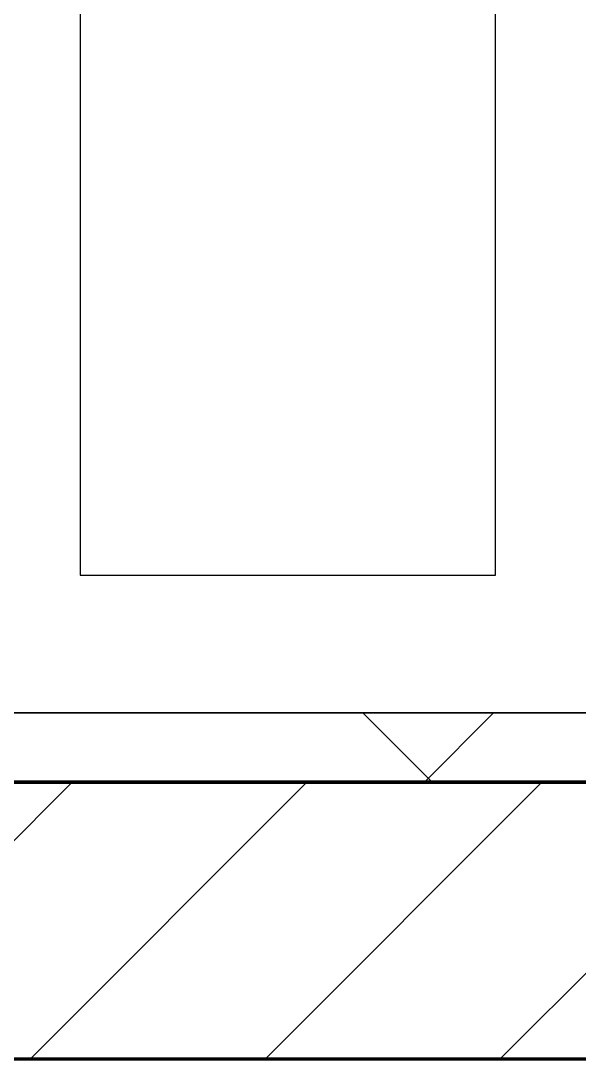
# Model space of a CAD drawing. Header units: millimetres. Extents: x -853432 to -773672, y -18171 to 22484.
# Drawn here: x -818275 to -817872, y -4021 to -3271 of the extents above; entities that cross this region are included whole.
import ezdxf
from ezdxf.xclip import XClip

# ---------------------------------------------------------------- set-up
doc = ezdxf.new("R2010")
doc.units = ezdxf.units.MM
doc.header["$XCLIPFRAME"] = 0
doc.layers.add('000 - WIPEOUT', color=250, linetype='Continuous')
doc.layers.add('A11_ALU.SOLID SHEET', color=2, linetype='Continuous')
for name, color, linetype, lineweight in [('A-GLAZ-CURT', 2, 'Continuous', 9), ('A-WALL', 5, 'Continuous', 35), ('A-WALL-FNSH', 2, 'Continuous', 35), ('A-WALL-PATT', 1, 'Continuous', 35)]:
    doc.layers.add(name, color=color, linetype=linetype, lineweight=lineweight)

# ---------------------------------------------------------------- blocks, each defined once
blk = doc.blocks.new('PPLS-PP19_Custom Tile Pattern - Custom Tile Pattern-V114-4251-01 ENLARGED CONCOURSE LEVEL - REFLECTED CEILING PLAN - SHEET 2')
at = {"layer": 'A-GLAZ-CURT'}
for p, q in [((-300, 0), (300, 0)), ((300, 0), (-300, 0)), ((195.99, 0), (213.31, 0)), ((213.31, 0), (195.99, 0)), ((230.06, 0), (300, 0)), ((-300, -50), (300, -50)), ((300, -50), (-300, -50))]:
    blk.add_line(p, q, dxfattribs=at)
for points, knots in [([(269.26, 0), (266.03, 0), (243.95, 0), (207.11, 0), (177.41, 0), (159.34, 0), (158.33, 0), (158.3, 0)], [-254.415045, -254.415045, -254.415045, -254.415045, -244.693688, -187.987675, -143.776725, -129.632772, -123.352749, -123.352749, -123.352749, -123.352749]), ([(159.07, 0), (159.13, 0), (160.84, 0), (165.21, 0), (174.15, 0), (185.98, 0), (208.82, 0), (219.42, 0), (230.06, 0)], [-115.643202, -115.643202, -115.643202, -115.643202, -114.681583, -87.660824, -65.295536, -41.623857, -24.459831, 0, 0, 0, 0]), ([(247.1, 0), (246.76, 0), (245.04, 0), (238.34, 0), (226.56, 0), (221.1, 0), (200.27, 0), (182.99, 0), (174.27, 0), (169.67, 0), (168.99, 0)], [-9649.085549, -9649.085549, -9649.085549, -9649.085549, -9581.591397, -9406.094246, -9221.510254, -9016.44624, -8717.832359, -8253.978395, -8152.463617, -8069.855175, -8069.855175, -8069.855175, -8069.855175]), ([(215.22, 0), (214.62, 0), (210.55, 0), (203.98, 0), (187.54, 0), (175.3, 0), (169.49, 0)], [-203.825446, -203.825446, -203.825446, -203.825446, -198.527383, -184.406837, -162.427601, -142.916156, -142.916156, -142.916156, -142.916156]), ([(171.51, 0), (176.48, 0), (193.23, 0), (201.73, 0), (208.81, 0), (213.9, 0), (241.96, 0), (266.73, 0), (281.71, 0), (291.71, 0), (296.52, 0), (297.86, 0), (298.09, 0)], [-7971.819559, -7971.819559, -7971.819559, -7971.819559, -7784.112253, -7606.717214, -7289.299508, -7042.621073, -6582.165592, -6068.460911, -5766.029927, -5566.724884, -5280.360606, -5199.253518, -5199.253518, -5199.253518, -5199.253518]), ([(172.07, 0), (177.66, 0), (187.87, 0), (201.08, 0), (207.47, 0), (213.96, 0), (215.11, 0)], [-255.364076, -255.364076, -255.364076, -255.364076, -237.955587, -223.92608, -215.862851, -208.75215, -208.75215, -208.75215, -208.75215]), ([(300, 0), (288.22, 0), (262, 0), (230.43, 0), (219.94, 0), (219.02, 0)], [-12528.858583, -12528.858583, -12528.858583, -12528.858583, -11905.454923, -11162.864862, -10856.732305, -10856.732305, -10856.732305, -10856.732305]), ([(219.9, 0), (220.86, 0), (227.84, 0), (242.06, 0), (246.54, 0), (246.96, 0)], [-10670.940496, -10670.940496, -10670.940496, -10670.940496, -10511.382485, -9925.173265, -9834.877357, -9834.877357, -9834.877357, -9834.877357]), ([(284.76, 0), (284.76, 0), (285.09, 0), (287.47, 0), (293.59, 0), (297.76, 0), (300, 0)], [-4110.630118, -4110.630118, -4110.630118, -4110.630118, -4053.389046, -3959.664717, -3862.421465, -3746.95702, -3746.95702, -3746.95702, -3746.95702]), ([(297.38, 0), (295.84, 0), (291.62, 0), (285.38, 0), (284.87, 0)], [-4803.172655, -4803.172655, -4803.172655, -4803.172655, -4358.271401, -4143.037883, -4143.037883, -4143.037883, -4143.037883])]:
    blk.add_open_spline(points, degree=3, knots=knots, dxfattribs=at)
blk.add_open_spline([(300, 0), (289.89, 0), (279.78, 0), (269.67, 0)], degree=3, dxfattribs=at)
blk = doc.blocks.new('PPLS-PP19_Custom Tile Pattern - Custom Tile Pattern-V115-4251-01 ENLARGED CONCOURSE LEVEL - REFLECTED CEILING PLAN - SHEET 2')
at = {"layer": 'A-GLAZ-CURT'}
for p, q in [((-300, 0), (300, 0)), ((300, 0), (-300, 0)), ((-293.07, 0), (-275.75, 0)), ((-275.75, 0), (-293.07, 0)), ((-222.32, 0), (-205, 0)), ((-205, 0), (-222.32, 0)), ((-300, -50), (300, -50)), ((300, -50), (-300, -50))]:
    blk.add_line(p, q, dxfattribs=at)
at = {"layer": 'A-GLAZ-CURT', "flags": 128}
for points in [[(-300, 0), (-291.56, 0), (-283.3, 0), (-275.2, 0), (-267.26, 0), (-259.45, 0), (-251.77, 0), (-244.2, 0), (-236.74, 0), (-229.36, 0), (-222.06, 0), (-214.83, 0), (-207.71, 0), (-200.76, 0), (-194.02, 0), (-187.54, 0), (-181.38, 0), (-175.58, 0), (-170.25, 0), (-165.64, 0), (-162.01, 0), (-159.53, 0), (-157.46, 0), (-154.52, 0), (-149.42, 0), (-141.84, 0), (-132.81, 0), (-126.08, 0)], [(-125.17, 0), (-128.55, 0), (-134.16, 0), (-140.03, 0), (-145.5, 0), (-150.63, 0), (-155.53, 0), (-160.27, 0), (-164.95, 0), (-169.65, 0), (-174.47, 0), (-179.49, 0), (-184.81, 0), (-190.44, 0), (-196.37, 0), (-202.58, 0), (-209.04, 0), (-215.73, 0), (-222.63, 0), (-229.72, 0), (-236.97, 0), (-244.39, 0), (-251.96, 0), (-259.67, 0), (-267.51, 0), (-275.48, 0), (-283.55, 0), (-291.73, 0), (-300, 0)]]:
    blk.add_lwpolyline(points, dxfattribs=at)
at = {"layer": 'A-GLAZ-CURT'}
for points, knots in [([(-300, 0), (-284.65, 0), (-244.18, 0), (-211.14, 0), (-192.44, 0)], [-5323.127839, -5323.127839, -5323.127839, -5323.127839, -4502.809032, -3115.835431, -3115.835431, -3115.835431, -3115.835431]), ([(-123.49, 0), (-127.17, 0), (-153.32, 0), (-202.69, 0), (-262.56, 0), (-294.48, 0), (-300, 0)], [-17475.834662, -17475.834662, -17475.834662, -17475.834662, -17136.203329, -15131.813646, -13729.592194, -13439.944408, -13439.944408, -13439.944408, -13439.944408]), ([(-137.88, 0), (-140.56, 0), (-147.66, 0), (-147.69, 0), (-158.72, 0), (-174.02, 0), (-185.59, 0), (-209.77, 0), (-232.01, 0), (-255.22, 0), (-262.59, 0), (-264.9, 0), (-265.4, 0)], [-3187.727384, -3187.727384, -3187.727384, -3187.727384, -2919.378265, -2477.344047, -2237.412286, -2029.680487, -1755.085331, -1400.429864, -858.079193, -543.655514, -208.940337, 0, 0, 0, 0]), ([(-258.6, 0), (-257.91, 0), (-254.26, 0), (-241.25, 0), (-225.99, 0), (-213.1, 0), (-202.45, 0), (-195.93, 0), (-192.44, 0)], [-5722.54675, -5722.54675, -5722.54675, -5722.54675, -5657.471696, -5413.335975, -5017.494783, -4832.723979, -4666.091899, -4466.31998, -4466.31998, -4466.31998, -4466.31998]), ([(-133.82, 0), (-135.51, 0), (-137.8, 0), (-149.31, 0), (-162.01, 0), (-177.91, 0), (-199.46, 0), (-216.65, 0), (-231.26, 0), (-233.46, 0), (-234, 0)], [-2731.647847, -2731.647847, -2731.647847, -2731.647847, -2418.507304, -2308.929706, -2113.765672, -1763.376603, -1422.553702, -978.033455, -846.069444, -682.911962, -682.911962, -682.911962, -682.911962]), ([(-233.49, 0), (-233.44, 0), (-232.38, 0), (-230.74, 0), (-225.3, 0), (-223.63, 0)], [-455.274641, -455.274641, -455.274641, -455.274641, -440.605512, -119.536984, 0, 0, 0, 0]), ([(-223.63, 0), (-219.39, 0), (-208.46, 0), (-197.84, 0), (-192.45, 0)], [-5463.295695, -5463.295695, -5463.295695, -5463.295695, -5161.076232, -4864.469541, -4864.469541, -4864.469541, -4864.469541]), ([(-192.01, 0), (-186.56, 0), (-159.17, 0), (-129.95, 0), (-110.8, 0), (-99.5, 0), (-91.46, 0)], [-3105.157906, -3105.157906, -3105.157906, -3105.157906, -2700.551212, -1002.059161, -460.363443, 0, 0, 0, 0]), ([(-192, 0), (-189.87, 0), (-182.69, 0), (-169.02, 0), (-152.12, 0), (-136.84, 0), (-127.33, 0), (-124.31, 0), (-123.54, 0), (-123.43, 0)], [-4856.26284, -4856.26284, -4856.26284, -4856.26284, -4739.070012, -4465.409639, -4149.119819, -3839.893365, -3647.167523, -3488.92562, -3454.977588, -3454.977588, -3454.977588, -3454.977588]), ([(-191.86, 0), (-190.03, 0), (-182.21, 0), (-171.77, 0), (-158.7, 0), (-157.22, 0)], [-4455.137067, -4455.137067, -4455.137067, -4455.137067, -4349.945572, -4000.813434, -3840.635403, -3840.635403, -3840.635403, -3840.635403]), ([(-152.35, 0), (-151.03, 0), (-147.71, 0), (-143.57, 0), (-138.62, 0)], [-3494.978217, -3494.978217, -3494.978217, -3494.978217, -3371.022232, -3227.460399, -3227.460399, -3227.460399, -3227.460399]), ([(-123.49, 0), (-124.78, 0), (-128.45, 0), (-136.96, 0), (-147.46, 0), (-150.03, 0), (-150.57, 0)], [-5808.793441, -5808.793441, -5808.793441, -5808.793441, -5700.061948, -5508.838257, -5298.784692, -5196.16478, -5196.16478, -5196.16478, -5196.16478]), ([(-150.34, 0), (-150.07, 0), (-147.75, 0), (-142.6, 0), (-127.26, 0), (-107.3, 0), (-90.42, 0), (-75.26, 0), (-68.41, 0), (-65.12, 0), (-63.63, 0)], [-4948.728362, -4948.728362, -4948.728362, -4948.728362, -4883.323924, -4440.880425, -4054.690705, -3793.097032, -3402.597032, -3144.956779, -3050.982048, -2969.237017, -2969.237017, -2969.237017, -2969.237017]), ([(-123.48, 0), (-128.51, 0), (-137.03, 0), (-147.74, 0), (-149.07, 0)], [-6729.5744, -6729.5744, -6729.5744, -6729.5744, -6449.282163, -6277.220794, -6277.220794, -6277.220794, -6277.220794]), ([(-148.23, 0), (-146.94, 0), (-140.15, 0), (-137.28, 0), (-133.93, 0), (-128.78, 0), (-126.5, 0)], [-6162.058746, -6162.058746, -6162.058746, -6162.058746, -6017.569127, -5560.701257, -5364.112219, -5231.017328, -5231.017328, -5231.017328, -5231.017328]), ([(-86.16, 0), (-91.37, 0), (-104.13, 0), (-122.65, 0), (-139.03, 0), (-146.11, 0), (-146.95, 0)], [-1681.3698, -1681.3698, -1681.3698, -1681.3698, -1374.161226, -945.742622, -741.901385, -489.130243, -489.130243, -489.130243, -489.130243]), ([(-146.69, 0), (-146.59, 0), (-145.49, 0), (-135.69, 0), (-128.29, 0), (-125.15, 0)], [-420.34245, -420.34245, -420.34245, -420.34245, -406.956646, -290.263673, 0, 0, 0, 0]), ([(-127.41, 0), (-131.63, 0), (-133.16, 0), (-134.09, 0), (-134.15, 0)], [-8540.990293, -8540.990293, -8540.990293, -8540.990293, -8266.114998, -8246.473386, -8246.473386, -8246.473386, -8246.473386]), ([(-134.15, 0), (-133.32, 0), (-131.15, 0), (-126.67, 0), (-124.62, 0)], [-7657.439573, -7657.439573, -7657.439573, -7657.439573, -7293.749979, -7068.405759, -7068.405759, -7068.405759, -7068.405759]), ([(-113.43, 0), (-113.44, 0), (-113.96, 0), (-119.73, 0), (-125.43, 0), (-127.03, 0), (-127.41, 0)], [-328.499627, -328.499627, -328.499627, -328.499627, -282.672656, -98.539552, -24.539552, 0, 0, 0, 0]), ([(-126.5, 0), (-122.44, 0), (-108.71, 0), (-86.68, 0), (-64.52, 0), (-56.84, 0), (-54.54, 0)], [-5231.017328, -5231.017328, -5231.017328, -5231.017328, -4994.692869, -4542.524482, -4008.285538, -3750.626224, -3750.626224, -3750.626224, -3750.626224]), ([(-125.15, 0), (-124.93, 0), (-124.46, 0), (-123.91, 0), (-123.59, 0)], [-3362.7396, -3362.7396, -3362.7396, -3362.7396, -3342.215224, -3316.472796, -3316.472796, -3316.472796, -3316.472796]), ([(-123.58, 0), (-121.74, 0), (-113.13, 0), (-92.04, 0), (-74.02, 0), (-62.74, 0), (-60.36, 0), (-59.97, 0)], [-7031.377819, -7031.377819, -7031.377819, -7031.377819, -6839.55839, -6236.997189, -5713.340575, -5140.470607, -5006.787413, -5006.787413, -5006.787413, -5006.787413]), ([(-120.13, 0), (-120.14, 0), (-120.24, 0), (-120.77, 0), (-122.73, 0), (-122.91, 0)], [-2933.992132, -2933.992132, -2933.992132, -2933.992132, -2920.575025, -2840.280255, -2832.81999, -2832.81999, -2832.81999, -2832.81999]), ([(-54.79, 0), (-62.66, 0), (-79.26, 0), (-105.04, 0), (-118.12, 0), (-122.81, 0)], [-8020.893237, -8020.893237, -8020.893237, -8020.893237, -7508.296369, -7004.680444, -6742.200112, -6742.200112, -6742.200112, -6742.200112]), ([(-122.65, 0), (-119.64, 0), (-112.06, 0), (-98.9, 0), (-85.29, 0), (-71.67, 0), (-65.93, 0), (-65.07, 0)], [-3292.682525, -3292.682525, -3292.682525, -3292.682525, -3074.362186, -2902.289527, -2605.247022, -2322.099534, -2241.8264, -2241.8264, -2241.8264, -2241.8264]), ([(-72.93, 0), (-75.51, 0), (-88.88, 0), (-107.08, 0), (-122.46, 0)], [-19442.345229, -19442.345229, -19442.345229, -19442.345229, -18935.241197, -17507.862731, -17507.862731, -17507.862731, -17507.862731]), ([(-122.08, 0), (-122.01, 0), (-121.69, 0), (-121.2, 0), (-120.88, 0)], [-3136.336417, -3136.336417, -3136.336417, -3136.336417, -3110.304437, -3035.164275, -3035.164275, -3035.164275, -3035.164275]), ([(-36.33, 0), (-36.43, 0), (-37.27, 0), (-45.02, 0), (-46.13, 0), (-60.59, 0), (-81.23, 0), (-99.51, 0), (-114.02, 0), (-117.28, 0), (-118.78, 0)], [-1855.773136, -1855.773136, -1855.773136, -1855.773136, -1810.870157, -1672.078046, -1405.135169, -1060.00838, -740.068933, -229.489605, -116.330425, 0, 0, 0, 0]), ([(-117.74, 0), (-117.19, 0), (-114.78, 0), (-113.43, 0), (-113.43, 0)], [-821.249067, -821.249067, -821.249067, -821.249067, -394.672656, -330.879064, -330.879064, -330.879064, -330.879064]), ([(-36.62, 0), (-36.62, 0), (-40.35, 0), (-44.32, 0), (-58.97, 0), (-85.2, 0), (-107.61, 0), (-116.56, 0), (-117.56, 0)], [-4069.478503, -4069.478503, -4069.478503, -4069.478503, -3858.647035, -3538.256648, -2842.901703, -2193.204658, -1433.981041, -985.49888, -985.49888, -985.49888, -985.49888]), ([(-115.82, 0), (-114.96, 0), (-110.41, 0), (-96.78, 0), (-71.33, 0), (-42.53, 0), (-12.78, 0), (4.23, 0), (9.64, 0), (10.14, 0), (10.18, 0)], [-5724.064692, -5724.064692, -5724.064692, -5724.064692, -5430.283136, -5103.229623, -4799.173296, -4065.652676, -3589.737505, -3285.047089, -3066.359526, -3044.715262, -3044.715262, -3044.715262, -3044.715262]), ([(9.32, 0), (9.08, 0), (7.65, 0), (2.57, 0), (-12.23, 0), (-25.64, 0), (-40, 0), (-56.24, 0), (-75.59, 0), (-94, 0), (-112.01, 0), (-114.94, 0), (-115.63, 0)], [-2922.926651, -2922.926651, -2922.926651, -2922.926651, -2882.788014, -2720.818881, -2518.50168, -2125.455881, -1792.521578, -1466.981642, -1208.454564, -789.402658, -501.969187, -243.577221, -243.577221, -243.577221, -243.577221]), ([(-91.46, 0), (-90.09, 0), (-84.7, 0), (-77.43, 0), (-72.73, 0), (-72.64, 0), (-72.64, 0)], [-19832.387487, -19832.387487, -19832.387487, -19832.387487, -19753.885894, -19541.04734, -19478.625389, -19471.062469, -19471.062469, -19471.062469, -19471.062469]), ([(-63.96, 0), (-64.13, 0), (-72.5, 0), (-80.63, 0), (-86.16, 0)], [-2171.769325, -2171.769325, -2171.769325, -2171.769325, -2007.031671, -1681.3698, -1681.3698, -1681.3698, -1681.3698]), ([(-29.03, 0), (-33.97, 0), (-43.74, 0), (-56.37, 0), (-71.66, 0), (-77.83, 0), (-82.66, 0), (-83.28, 0), (-83.28, 0)], [-2680.714891, -2680.714891, -2680.714891, -2680.714891, -2413.671296, -2161.752162, -2006.592567, -1646.621388, -1424.436217, -1393.971743, -1393.971743, -1393.971743, -1393.971743]), ([(-83.28, 0), (-83.28, 0), (-82.91, 0), (-76.14, 0), (-62.97, 0), (-48.14, 0), (-36.49, 0), (-33.57, 0), (-29.94, 0), (-28.57, 0)], [-1393.4169, -1393.4169, -1393.4169, -1393.4169, -1353.722004, -1274.333717, -1073.56893, -651.549973, -296.515819, -83.513472, 0, 0, 0, 0]), ([(-66.39, 0), (-66.39, 0), (-63.72, 0), (-59.45, 0), (-55.45, 0)], [-2493.31794, -2493.31794, -2493.31794, -2493.31794, -2315.303971, -1832.031107, -1832.031107, -1832.031107, -1832.031107]), ([(31.18, 0), (25.97, 0), (11.99, 0), (-16.92, 0), (-47.42, 0), (-65.77, 0), (-66.37, 0), (-66.38, 0)], [-4496.803627, -4496.803627, -4496.803627, -4496.803627, -4222.080604, -3745.412743, -2981.410125, -2542.574734, -2498.224237, -2498.224237, -2498.224237, -2498.224237]), ([(-63.63, 0), (-61.49, 0), (-57.39, 0), (-55.98, 0), (-54.66, 0), (-54.6, 0)], [-2969.237017, -2969.237017, -2969.237017, -2969.237017, -2851.217951, -2734.127174, -2728.902938, -2728.902938, -2728.902938, -2728.902938]), ([(-58.83, 0), (-58.37, 0), (-57.55, 0), (-56.09, 0), (-55.19, 0)], [-4859.52896, -4859.52896, -4859.52896, -4859.52896, -4680.891996, -4565.012053, -4565.012053, -4565.012053, -4565.012053]), ([(-54.77, 0), (-54.09, 0), (-51.67, 0), (-46.33, 0), (-42.62, 0), (-41.76, 0)], [-4547.821372, -4547.821372, -4547.821372, -4547.821372, -4469.85053, -4321.566175, -4270.495146, -4270.495146, -4270.495146, -4270.495146]), ([(-54.6, 0), (-47.48, 0), (-34.37, 0), (-29.82, 0), (-29.19, 0)], [-1798.454655, -1798.454655, -1798.454655, -1798.454655, -963.711516, -666.19313, -666.19313, -666.19313, -666.19313]), ([(-26.75, 0), (-27.82, 0), (-36.18, 0), (-46.12, 0), (-53.83, 0), (-54.56, 0)], [-8718.362214, -8718.362214, -8718.362214, -8718.362214, -8532.293389, -8073.216054, -8025.929807, -8025.929807, -8025.929807, -8025.929807]), ([(-54.36, 0), (-51.5, 0), (-45.06, 0), (-40.79, 0), (-40.46, 0), (-40.44, 0)], [-2721.800599, -2721.800599, -2721.800599, -2721.800599, -2474.780881, -2410.990208, -2350.645972, -2350.645972, -2350.645972, -2350.645972]), ([(-54.16, 0), (-53.75, 0), (-52.09, 0), (-48.53, 0), (-30.79, 0), (-18.03, 0), (5.2, 0), (11.43, 0), (13.33, 0)], [-3736.440949, -3736.440949, -3736.440949, -3736.440949, -3689.699207, -3546.54457, -3315.260113, -2864.387349, -2439.246196, -2241.864569, -2241.864569, -2241.864569, -2241.864569]), ([(-51.83, 0), (-51.83, 0), (-51.78, 0), (-47.4, 0), (-46.01, 0), (-40.22, 0), (-36.78, 0)], [-632.814994, -632.814994, -632.814994, -632.814994, -627.965721, -508.377888, -260.442412, 0, 0, 0, 0]), ([(14.41, 0), (9.14, 0), (-3, 0), (-20.62, 0), (-32.81, 0), (-44.85, 0), (-51.43, 0), (-51.79, 0)], [-1920.600605, -1920.600605, -1920.600605, -1920.600605, -1617.263037, -1290.787923, -1039.307308, -819.71621, -644.910881, -644.910881, -644.910881, -644.910881]), ([(-41.76, 0), (-39.9, 0), (-37.72, 0), (-36.92, 0), (-36.77, 0)], [-4270.495146, -4270.495146, -4270.495146, -4270.495146, -4161.040818, -4106.245333, -4106.245333, -4106.245333, -4106.245333]), ([(-36.78, 0), (-32.43, 0), (-19.22, 0), (-1.55, 0), (11.22, 0), (14.38, 0)], [-6191.144455, -6191.144455, -6191.144455, -6191.144455, -5862.463379, -5340.621928, -5172.131254, -5172.131254, -5172.131254, -5172.131254]), ([(-36.29, 0), (-36.29, 0), (-34.66, 0), (-28.88, 0), (-26.95, 0), (-26.54, 0)], [-9150.272121, -9150.272121, -9150.272121, -9150.272121, -9057.163041, -8919.836787, -8834.607043, -8834.607043, -8834.607043, -8834.607043]), ([(14.18, 0), (10.49, 0), (-0.72, 0), (-16.58, 0), (-34.76, 0), (-36.04, 0)], [-10113.300168, -10113.300168, -10113.300168, -10113.300168, -9884.23066, -9424.652049, -9182.880979, -9182.880979, -9182.880979, -9182.880979]), ([(-33.34, 0), (-33.34, 0), (-32.93, 0), (-31.16, 0), (-30.52, 0)], [-2415.024266, -2415.024266, -2415.024266, -2415.024266, -2357.633367, -2323.618664, -2323.618664, -2323.618664, -2323.618664]), ([(14.39, 0), (10, 0), (-1.26, 0), (-17.84, 0), (-30.57, 0), (-31.82, 0), (-32, 0)], [-3563.153135, -3563.153135, -3563.153135, -3563.153135, -3333.063701, -2994.501669, -2698.150104, -2614.070998, -2614.070998, -2614.070998, -2614.070998]), ([(-30.76, 0), (-30.73, 0), (-29.99, 0), (-23.47, 0), (-15.75, 0), (-15.19, 0)], [-54176.191683, -54176.191683, -54176.191683, -54176.191683, -54157.274271, -53749.15266, -53717.791567, -53717.791567, -53717.791567, -53717.791567]), ([(-30.52, 0), (-27.11, 0), (-17.83, 0), (5.99, 0), (22.06, 0), (37.44, 0), (45.92, 0), (57.76, 0), (64.47, 0), (72.74, 0), (75.22, 0), (76.03, 0), (76.21, 0)], [-2323.618664, -2323.618664, -2323.618664, -2323.618664, -2142.497158, -1716.209403, -1206.526904, -1089.329421, -901.315459, -753.071572, -495.328968, -421.953223, -334.951786, -290.452333, -290.452333, -290.452333, -290.452333]), ([(-13, 0), (-14.35, 0), (-17.68, 0), (-25.97, 0), (-29.52, 0), (-30.21, 0)], [-55207.591944, -55207.591944, -55207.591944, -55207.591944, -54789.006179, -54461.685999, -54290.791712, -54290.791712, -54290.791712, -54290.791712]), ([(8.33, 0), (8.19, 0), (7.18, 0), (0.32, 0), (-13.89, 0), (-24.92, 0), (-29.03, 0)], [-3574.286521, -3574.286521, -3574.286521, -3574.286521, -3526.962355, -3285.499107, -2903.012179, -2680.714891, -2680.714891, -2680.714891, -2680.714891]), ([(-28.98, 0), (-28.66, 0), (-27.39, 0), (-24.45, 0), (-22.56, 0)], [-166.548282, -166.548282, -166.548282, -166.548282, -102.06493, 0, 0, 0, 0]), ([(-28.57, 0), (-26.93, 0), (-20.29, 0), (-11.45, 0), (2.08, 0), (13.15, 0), (21.24, 0), (24.62, 0), (24.72, 0), (24.72, 0)], [-5361.429781, -5361.429781, -5361.429781, -5361.429781, -5261.36855, -5050.479954, -4785.90057, -4596.498881, -4445.288762, -4384.376941, -4376.041937, -4376.041937, -4376.041937, -4376.041937]), ([(-22.56, 0), (-20.27, 0), (-17.03, 0), (-11.36, 0), (-7.66, 0), (-6.6, 0), (-6.44, 0)], [-56468.192263, -56468.192263, -56468.192263, -56468.192263, -56344.022017, -56303.229861, -56166.290093, -56124.392176, -56124.392176, -56124.392176, -56124.392176]), ([(-15.19, 0), (-13.07, 0), (-1.06, 0), (11.38, 0), (14.38, 0)], [-461.142613, -461.142613, -461.142613, -461.142613, -429.606584, -419.71865, -419.71865, -419.71865, -419.71865]), ([(-6.54, 0), (-6.73, 0), (-7.2, 0), (-7.6, 0), (-7.79, 0)], [-56009.792147, -56009.792147, -56009.792147, -56009.792147, -55949.290093, -55895.192118, -55895.192118, -55895.192118, -55895.192118]), ([(-2.63, 0), (-2.47, 0), (-1.22, 0), (4.92, 0), (15.97, 0), (22.54, 0), (24.49, 0)], [-226.825321, -226.825321, -226.825321, -226.825321, -220.269177, -206.416616, -198.214427, -187.717507, -187.717507, -187.717507, -187.717507]), ([(103.09, 0), (101.08, 0), (86.31, 0), (63.34, 0), (35.84, 0), (12, 0), (3.08, 0), (-1.67, 0), (-2.25, 0)], [-375.435014, -375.435014, -375.435014, -375.435014, -369.147452, -330.153101, -307.516438, -285.83788, -246.234814, -234.646884, -234.646884, -234.646884, -234.646884])]:
    blk.add_open_spline(points, degree=3, knots=knots, dxfattribs=at)
for points in [[(-123.31, 0), (-125.77, 0), (-129.79, 0), (-133.82, 0)], [(-118.78, 0), (-120.38, 0), (-121.81, 0), (-123.27, 0)], [(-39.84, 0), (-39.08, 0), (-38.11, 0), (-37.36, 0)]]:
    blk.add_open_spline(points, degree=3, dxfattribs=at)
blk = doc.blocks.new('*U634')
at = {"layer": 'A-GLAZ-CURT'}
for name, p in [('PPLS-PP19_Custom Tile Pattern - Custom Tile Pattern-V114-4251-01 ENLARGED CONCOURSE LEVEL - REFLECTED CEILING PLAN - SHEET 2', (17402.37, -7350)), ('PPLS-PP19_Custom Tile Pattern - Custom Tile Pattern-V115-4251-01 ENLARGED CONCOURSE LEVEL - REFLECTED CEILING PLAN - SHEET 2', (18002.37, -7350))]:
    blk.add_blockref(name, p, dxfattribs=at)
blk = doc.blocks.new('*U1051')
at = {"color": 3}
blk.add_wipeout([(-437.5, 12950), (437.5, 12950), (437.5, 12650), (-437.5, 12650)], dxfattribs=at).dxf.layer = '000 - WIPEOUT'
at = {"layer": 'A11_ALU.SOLID SHEET', "color": 0, "linetype": 'ByBlock'}
blk.add_lwpolyline([(-437.5, 12650), (437.5, 12650), (437.5, 12950), (-437.5, 12950)], close=True, dxfattribs=at)
blk = doc.blocks.new('*U1213')
blk.add_lwpolyline([(22690, -750), (19166.45, -750), (19116.45, -700), (18966.44, -550), (-101025.39, -550), (-101025.39, -6704.96), (-96300, -6704.96), (-96300, -7350), (-94497.63, -7350), (17250, -7350), (17250, -6849.96), (18300, -6849.96), (22690, -6849.96)], close=True)
at = {"layer": 'A11_ALU.SOLID SHEET', "color": 0, "linetype": 'ByBlock', "rotation": 90}
blk.add_blockref('*U1051', (-60600, -6813), dxfattribs=at)

msp = doc.modelspace()

# ---------------------------------------------------------------- block references
at = {"layer": 'A11_ALU.SOLID SHEET'}
ref = msp.add_blockref('*U1213', (-744682.37, 3579.02), dxfattribs=at)
XClip(ref).set_block_clipping_path([(-104690.1238047112, -9620.0029952966), (-34092.6543255156, 14392.9971737705)])

# ---------------------------------------------------------------- next in the draw order: hatches: boundary and pattern name
at = {"layer": 'A-WALL-PATT', "lineweight": 9}
h = msp.add_hatch(dxfattribs=at)
h.set_pattern_fill('FP_4', color=256, style=0, pattern_type=2)
h.set_pattern_definition([(45, (0, 0), (-212.13203, 212.13203), []), (135, (0, 0), (-212.13203, -212.13203), [])])
h.paths.add_polyline_path([(-779464.45, -3820.98), (-778775.03, -3820.98), (-778775.03, -3770.98), (-827933.88, -3770.98), (-828045.79, -3820.98), (-779602.34, -3820.98)])
h.paths.add_polyline_path([(-828965.42, -3820.98), (-828156.1, -3820.98), (-828044.19, -3770.98), (-841032.37, -3770.98), (-841032.37, -3820.98), (-829103.3, -3820.98)])
h = msp.add_hatch(dxfattribs=at)
h.set_pattern_fill('FP_2', color=256, style=0, pattern_type=2)
h.set_pattern_definition([(45, (0, 0), (-84.852814, 84.852814), [])])
h.paths.add_polyline_path([(-779326.57, -4020.98), (-778775.03, -4020.98), (-778775.03, -3820.98), (-828045.79, -3820.98), (-828336.65, -3950.93), (-828355, -3909.85), (-828156.1, -3820.98), (-841232.37, -3820.98), (-841232.37, -4020.98), (-779878.11, -4020.98)])
h.paths.add_polyline_path([(-828280, -3860.98), (-828285, -3859.64), (-828288.66, -3855.98), (-828289.66, -3848.39), (-828287.07, -3844.76), (-828282.59, -3841.32), (-828280, -3840.98), (-828272.93, -3843.91), (-828270.34, -3848.39), (-828270.34, -3851.81), (-828272.93, -3858.05), (-828279.18, -3860.64)])

# ---------------------------------------------------------------- next in the draw order: linework, layer by layer
at = {"layer": 'A-WALL', "color": 7, "lineweight": 70}
for p, q in [((-819980, -3820.98), (-817580, -3820.98)), ((-817580, -3820.98), (-819980, -3820.98)), ((-817580, -4020.98), (-819980, -4020.98))]:
    msp.add_line(p, q, dxfattribs=at)
at = {"layer": 'A-WALL-FNSH', "color": 250}
msp.add_line((-819980, -3770.98), (-817580, -3770.98), dxfattribs=at)

# ---------------------------------------------------------------- next in the draw order: block references
msp.add_blockref('*U634', (-835882.37, 3579.02))

doc.saveas('drawing.dxf')
